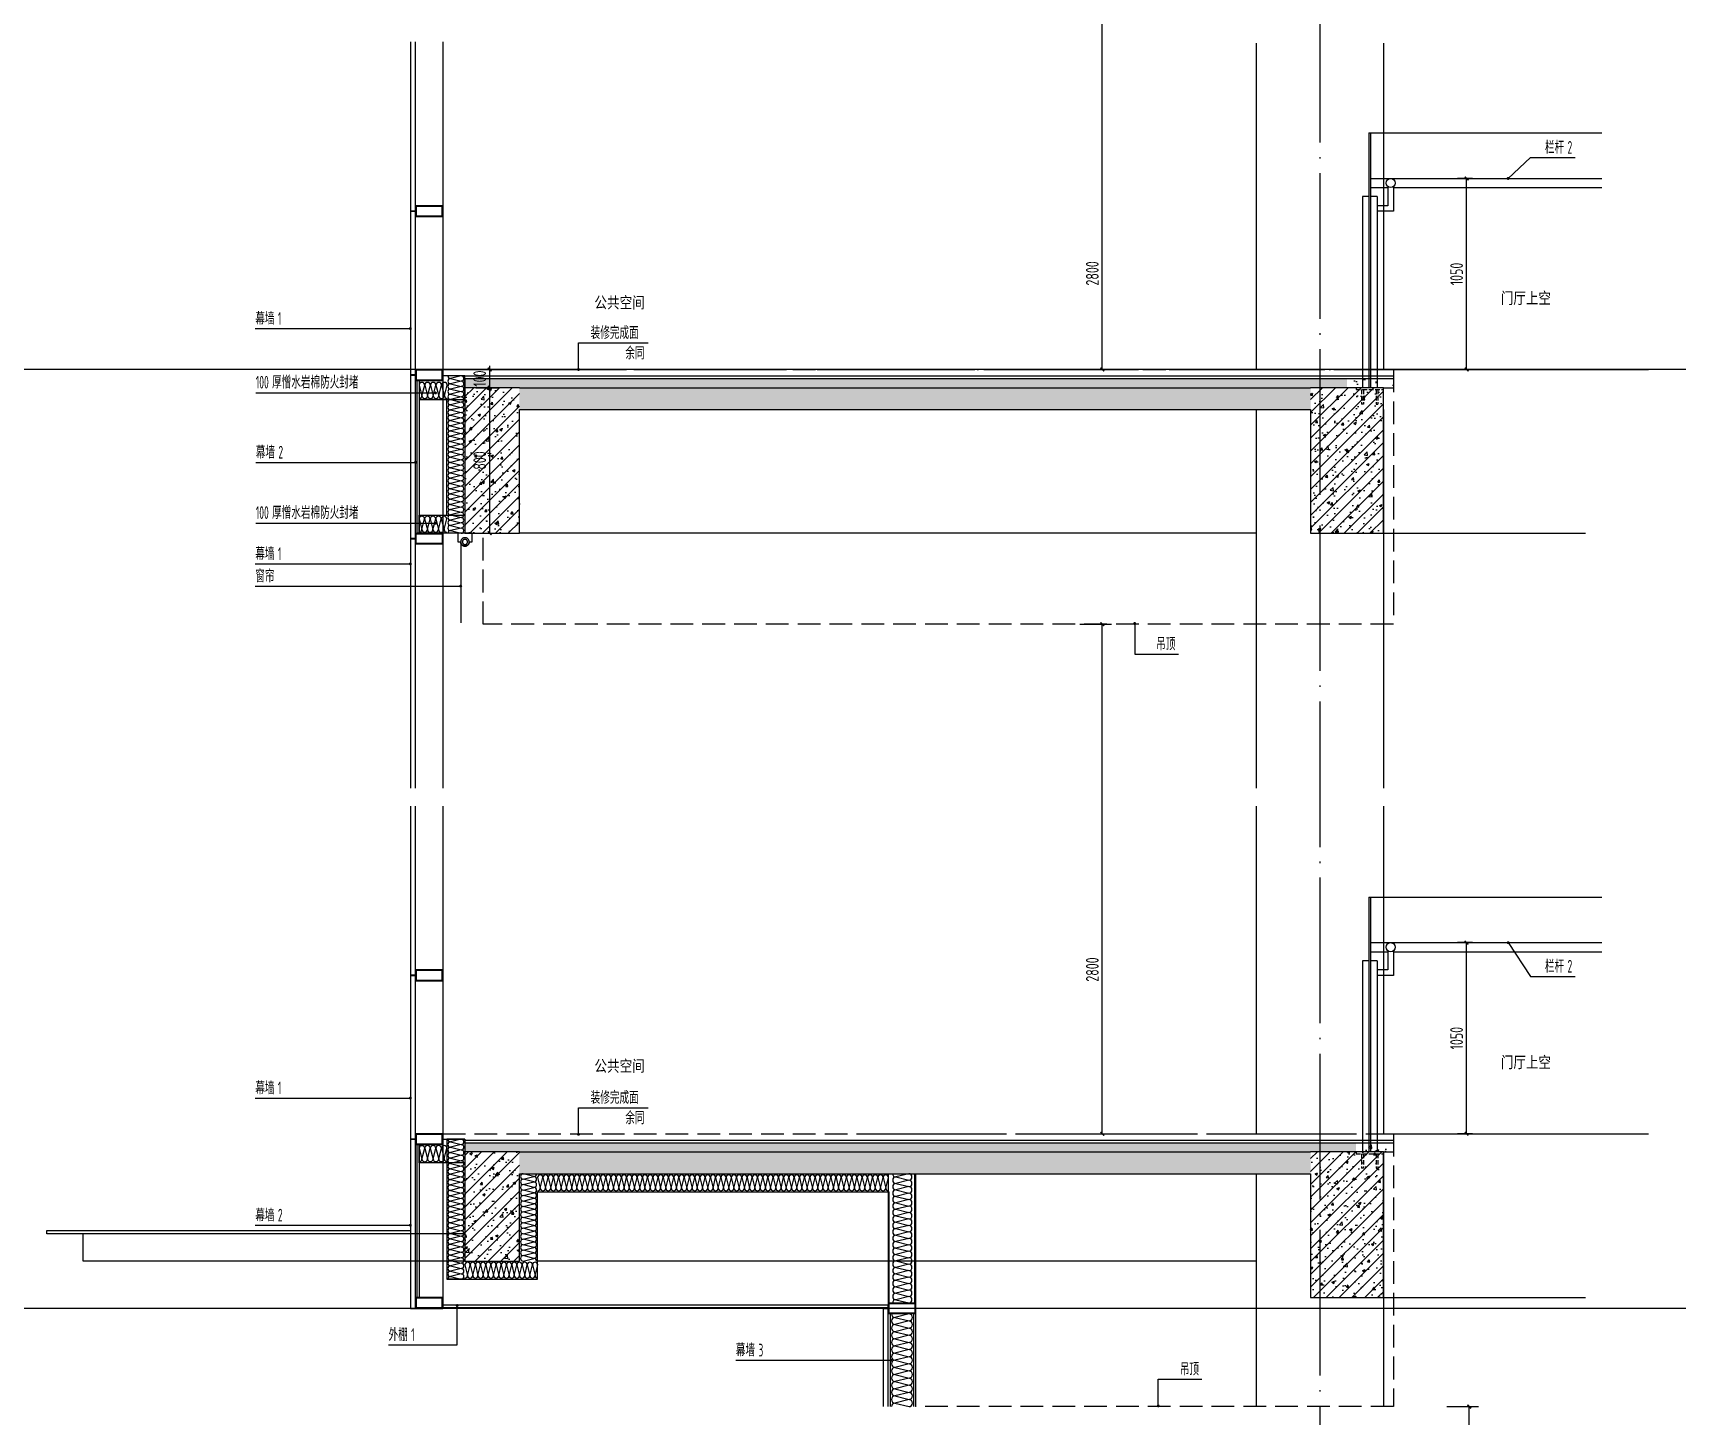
# Model space of a CAD drawing. Extents: x 198753 to 882193, y -399300 to 132460.
# Drawn here: x 355212 to 364252, y -74897 to -67295 of the extents above; entities that cross this region are included whole.
import ezdxf

# ---------------------------------------------------------------- set-up
doc = ezdxf.new("R2010")
doc.units = 0
doc.header["$LTSCALE"] = 1000
doc.header["$MEASUREMENT"] = 0
for name, pattern in [('DASH', [0.35, 0.25, -0.1]), ('DOTE', [2.42, 2, -0.2, 0.02, -0.2]), ('HIDDEN', [9.525, 6.35, -3.175])]:
    doc.linetypes.add(name, pattern=pattern)
for name, color, linetype in [('00-图签', 7, 'Continuous'), ('01-标注_尺寸', 124, 'Continuous'), ('01-标注_符号', 200, 'Continuous'), ('02-TEXT_标注', 130, 'Continuous'), ('05-填充_天正', 26, 'Continuous'), ('A-0-房间名称', 7, 'Continuous'), ('A-D-玻璃剖线', 130, 'Continuous'), ('A-D-金属剖线', 200, 'Continuous'), ('A-E_栏杆', 232, 'Continuous'), ('A-STR-面层', 191, 'Continuous'), ('A-SUR_保温', 222, 'Continuous'), ('A-SUR_面层', 191, 'Continuous'), ('A-TECH_结构', 21, 'Continuous'), ('A-金属背板', 30, 'Continuous'), ('A_AXIS-轴线', 36, 'DOTE'), ('A_STR-砼墙', 51, 'Continuous'), ('A_STR-砼柱', 51, 'Continuous'), ('D_铝板', 181, 'Continuous'), ('I-E-家具_活动', 201, 'DASH'), ('钢龙骨', 173, 'Continuous')]:
    doc.layers.add(name, color=color, linetype=linetype)
doc.layers.add('04-不打印_辅助线', color=165, linetype='Continuous', plot=False)
doc.styles.add('_TCH_DIM', font='ROS1', dxfattribs={"width": 0.8, "bigfont": 'JD'})
doc.styles.add('_TCH_DIM_T3', font='ROS1', dxfattribs={"width": 0.8, "bigfont": 'JD'})
doc.styles.add('_TCH_SPACE', font='STXIHEI.TTF', dxfattribs={"width": 0.75, "height": 5})
doc.dimstyles.new('_TCH_ARCH&&20', dxfattribs={"dimtxt": 70, "dimasz": 20, "dimexe": 50, "dimexo": 60, "dimgap": 20, "dimtad": 1, "dimdec": 0, "dimzin": 0, "dimdsep": 46, "dimtxsty": '_TCH_DIM_T3', "dimblk": 'ARCHTICK', "dimcen": 0.09, "dimclrt": 4, "dimazin": 2, "dimtfac": 1, "dimtdec": 0, "dimtix": 1, "dimtmove": 2, "dimatfit": 3, "dimfxl": 0, "dimtolj": 1, "dimtzin": 0, "dimarcsym": 0})
pattern_1 = [(50, (0, 0), (143.452037, -12.550427), [15, -165]), (355, (0, 0), (-27.750267, 150.438427), [12, -132]), (100.4514, (11.95, -1.05), (115.701876, 137.88791), [12.74804, -140.22842]), (46.1842, (0, 40), (213.44821, -33.1038), [22.5, -247.5]), (96.6356, (17.79, 37.24), (186.93254, 194.82357), [19.12206, -210.3426]), (351.1842, (0, 40), (186.93239, 194.82372), [18, -198]), (21, (20, 30), (119.38141, -80.52378), [15, -165]), (326, (20, 30), (48.663066, 145.03001), [12, -132]), (71.4514, (29.95, 23.29), (168.044526, 64.5061), [12.74804, -140.22842]), (37.5, (0, 0), (2.431971, 66.578771), [0, -130.4, 0, -134, 0, -132.5]), (7.5, (0, 0), (52.613907, 78.882342), [0, -76.4, 0, -127.4, 0, -50.5]), (327.5, (-44.6, 0), (106.764487, -4.510974), [0, -50, 0, -156, 0, -207]), (317.5, (-64.6, 0), (116.637234, 20.020996), [0, -65, 0, -103.6, 0, -147])]
pattern_2 = [(45, (0, 0), (-35.355339, 35.355339), []), (50, (0, 0), (143.452037, -12.550427), [15, -165]), (355, (0, 0), (-27.750267, 150.438427), [12, -132]), (100.4514, (11.95, -1.05), (115.701876, 137.88791), [12.74804, -140.22842]), (46.1842, (0, 40), (213.44821, -33.1038), [22.5, -247.5]), (96.6356, (17.79, 37.24), (186.93254, 194.82357), [19.12206, -210.3426]), (351.1842, (0, 40), (186.93239, 194.82372), [18, -198]), (21, (20, 30), (119.38141, -80.52378), [15, -165]), (326, (20, 30), (48.663066, 145.03001), [12, -132]), (71.4514, (29.95, 23.29), (168.044526, 64.5061), [12.74804, -140.22842]), (37.5, (0, 0), (2.431971, 66.578771), [0, -130.4, 0, -134, 0, -132.5]), (7.5, (0, 0), (52.613907, 78.882342), [0, -76.4, 0, -127.4, 0, -50.5]), (327.5, (-44.6, 0), (106.764487, -4.510974), [0, -50, 0, -156, 0, -207]), (317.5, (-64.6, 0), (116.637234, 20.020996), [0, -65, 0, -103.6, 0, -147])]

# ---------------------------------------------------------------- blocks, each defined once
blk = doc.blocks.new('A$C643B6CAF')
at = {"layer": '钢龙骨', "const_width": 10}
blk.add_lwpolyline([(0, -1.6), (-28, -1.6)], dxfattribs=at)
at = {"layer": '钢龙骨'}
for points in [[(0, 28.4), (0, -31.6), (150, -31.6), (150, 28.4)], [(4, 24.4), (4, -27.6), (146, -27.6), (146, 24.4)]]:
    blk.add_lwpolyline(points, close=True, dxfattribs=at)
blk = doc.blocks.new('*U29')
at = {"layer": '01-标注_符号'}
blk.add_lwpolyline([(-850, -510.3), (28, -510.3)], dxfattribs=at)
at = {"layer": '01-标注_符号', "const_width": 8}
blk.add_lwpolyline([(24, -510.3, 1), (32, -510.3, 1)], format="xyb", close=True, dxfattribs=at)
at = {"layer": 'A-D-玻璃剖线'}
for points in [[(0, 1800), (0, -2300)], [(28, -2300), (28, 1800)]]:
    blk.add_lwpolyline(points, dxfattribs=at)
at = {"layer": 'A-金属背板'}
blk.add_lwpolyline([(38, -60), (48, -60), (48, -900), (38, -900)], close=True, dxfattribs=at)
at = {"layer": '钢龙骨'}
blk.add_lwpolyline([(178, 1800), (178, -2300)], dxfattribs=at)
for p in [(28, 871.8), (28, -28.4)]:
    blk.add_blockref('A$C643B6CAF', p, dxfattribs=at)
at = {"layer": '钢龙骨', "xscale": -1, "rotation": 180}
blk.add_blockref('A$C643B6CAF', (28.1, -931.6), dxfattribs=at)
at = {"layer": '02-TEXT_标注', "style": '_TCH_DIM'}
for s, height, width, p in [('幕墙', 69.46, 0.8, (-850, -489.3)), ('2', 70, 0.64, (-725.8, -489.3))]:
    blk.add_text(s, height=height, dxfattribs=dict(at, width=width)).set_placement(p)
blk = doc.blocks.new('fdsaewqqwe')
at = {"layer": '钢龙骨'}
for points in [[(0, 29.2), (0, -30.8), (150, -30.8), (150, 29.2)], [(4, 25.2), (4, -26.8), (146, -26.8), (146, 25.2)]]:
    blk.add_lwpolyline(points, close=True, dxfattribs=at)
blk = doc.blocks.new('*U33')
at = {"layer": '01-标注_符号'}
for points in [[(-852.7, -503.4), (0, -503.4)], [(-119.7, -1160.3), (257.4, -1160.3), (257.4, -944.3)]]:
    blk.add_lwpolyline(points, dxfattribs=at)
at = {"layer": '01-标注_符号', "const_width": 8}
for points in [[(-4, -503.4, 1), (4, -503.4, 1)], [(257.4, -948.3, 1), (257.4, -940.3, 1)]]:
    blk.add_lwpolyline(points, format="xyb", close=True, dxfattribs=at)
at = {"layer": 'A-D-玻璃剖线'}
blk.add_lwpolyline([(0, 1800), (0, -960), (28, -960), (28, 1800)], dxfattribs=at)
at = {"layer": 'A-D-金属剖线'}
for points in [[(178, -960), (178, -940), (2628, -940), (2628, -960)], [(178, -957), (178, -940), (2625, -940), (2625, -957)]]:
    blk.add_lwpolyline(points, close=True, dxfattribs=at)
at = {"layer": 'A-金属背板'}
blk.add_lwpolyline([(38, -60), (48, -60), (48, -900), (38, -900)], close=True, dxfattribs=at)
at = {"layer": '钢龙骨'}
blk.add_lwpolyline([(178, 1800), (178, -960)], dxfattribs=at)
for name, p in [('A$C643B6CAF', (28, 871.8)), ('A$C643B6CAF', (28, -28.4)), ('fdsaewqqwe', (28, -929.2))]:
    blk.add_blockref(name, p, dxfattribs=at)
at = {"layer": '02-TEXT_标注', "style": '_TCH_DIM'}
for s, height, width, p in [('幕墙', 69.46, 0.8, (-852.7, -482.4)), ('2', 70, 0.64, (-728.5, -482.4)), ('外棚', 69.46, 0.8, (-119.7, -1139.3)), ('1', 70, 0.64, (4.4, -1139.3))]:
    blk.add_text(s, height=height, dxfattribs=dict(at, width=width)).set_placement(p)
blk = doc.blocks.new('$LinePat$岩棉板')
at = {"color": 0}
for p, q in [((0, -17), (12, -67)), ((12, -67), (24, -17))]:
    blk.add_line(p, q, dxfattribs=at)
for centre, start, end in [((12, -17), 0, 180), ((0, -67), 270, 0), ((24, -67), 180, 270)]:
    blk.add_arc(centre, 12, start, end, dxfattribs=at)
at = {"layer": 'Defpoints'}
blk.add_point((0, 0.1), dxfattribs=at)
at = {"layer": 'Defpoints', "color": 0}
blk.add_point((24, -84), dxfattribs=at)
blk = doc.blocks.new('*U161')
at = {"layer": 'A-金属背板'}
for points in [[(0, -510), (0, 0)], [(10, 0), (10, -510)], [(140, -510), (140, 0)], [(150, 0), (150, -510)]]:
    blk.add_lwpolyline(points, dxfattribs=at)
at = {"layer": 'A-SUR_保温', "xscale": 1.634615383253164, "yscale": 1.544892716204687, "zscale": 1.544892716204687, "rotation": 269.999999999977}
for p in [(140, 0), (140, -39.2), (140, -78.5), (140, -117.7), (140, -156.9), (140, -196.2), (140, -235.4), (140, -274.6), (140, -313.8), (140, -353.1), (140, -392.3), (140, -431.5), (140, -470.8)]:
    blk.add_blockref('$LinePat$岩棉板', p, dxfattribs=at)
blk = doc.blocks.new('_ArchTick')
at = {"color": 0, "linetype": 'ByBlock', "const_width": 0.4}
blk.add_lwpolyline([(-0.5, -0.5), (0.5, 0.5)], dxfattribs=at)
blk = doc.blocks.new('*D2113')
at = {"layer": '01-标注_尺寸', "color": 0, "lineweight": -2, "transparency": 16777216}
for p, q in [((360.1, 0), (486.1, 0)), ((436.1, 0), (436.1, 20)), ((436.1, -100), (436.1, 0)), ((360.1, -100), (486.1, -100)), ((436.1, -100), (436.1, -120))]:
    blk.add_line(p, q, dxfattribs=at)
at = {"layer": 'Defpoints', "color": 0, "transparency": 16777216}
for p in [(300.1, 0), (436.1, 0), (300.1, -100)]:
    blk.add_point(p, dxfattribs=at)
at = {"layer": '01-标注_尺寸', "color": 0, "lineweight": -2, "transparency": 16777216, "xscale": 20, "yscale": 20, "zscale": 20}
for p, rotation in [((436.1, 0), 270), ((436.1, -100), 90)]:
    blk.add_blockref('_ArchTick', p, dxfattribs=dict(at, rotation=rotation))
at = {"layer": '01-标注_尺寸', "color": 4, "transparency": 16777216, "insert": (381.1, -50), "char_height": 70, "attachment_point": 5, "rotation": 90, "style": '_TCH_DIM_T3'}
blk.add_mtext('\\A1;100', dxfattribs=at)
blk = doc.blocks.new('*D2114')
at = {"layer": '01-标注_尺寸', "color": 0, "lineweight": -2, "transparency": 16777216}
for p, q in [((360.1, -100), (486.1, -100)), ((436.1, -900), (436.1, -100)), ((360.1, -900), (486.1, -900))]:
    blk.add_line(p, q, dxfattribs=at)
at = {"layer": 'Defpoints', "color": 0, "transparency": 16777216}
for p in [(300.1, -100), (436.1, -100), (300.1, -900)]:
    blk.add_point(p, dxfattribs=at)
at = {"layer": '01-标注_尺寸', "color": 0, "lineweight": -2, "transparency": 16777216, "xscale": 20, "yscale": 20, "zscale": 20}
for p, rotation in [((436.1, -100), 90), ((436.1, -900), 270)]:
    blk.add_blockref('_ArchTick', p, dxfattribs=dict(at, rotation=rotation))
at = {"layer": '01-标注_尺寸', "color": 4, "transparency": 16777216, "insert": (381.1, -500), "char_height": 70, "attachment_point": 5, "rotation": 90, "style": '_TCH_DIM_T3'}
blk.add_mtext('\\A1;800', dxfattribs=at)
blk = doc.blocks.new('*U34')
at = {"layer": 'A-D-玻璃剖线'}
blk.add_lwpolyline([(0, -18), (-1999.9, -18), (-1999.9, 0), (0, 0)], dxfattribs=at)
at = {"layer": 'D_铝板'}
for p, q in [((300.1, -18), (-1799.9, -18, 0)), ((-1799.9, -168, 0), (-1799.9, -18)), ((300.1, -168), (-1799.9, -168, 0))]:
    blk.add_line(p, q, dxfattribs=at)
blk = doc.blocks.new('dasgfs')
at = {"layer": '01-标注_符号'}
for p, q in [((0, 0), (0, 146.5)), ((0, 146.5), (382.7, 146.5))]:
    blk.add_line(p, q, dxfattribs=at)
at = {"layer": '01-标注_符号', "const_width": 8}
blk.add_lwpolyline([(0, -4, 1), (0, 4, 1)], format="xyb", close=True, dxfattribs=at)
at = {"layer": '02-TEXT_标注', "style": '_TCH_DIM', "width": 0.8}
for s, p in [('装修完成面', (66.9, 167.5)), ('余同', (257.5, 55.5))]:
    blk.add_text(s, height=69.46, dxfattribs=at).set_placement(p)
blk = doc.blocks.new('A$C57973A59')
at = {"layer": 'A-E_栏杆'}
for p, q in [((20, 1300), (20, -100)), ((20, 1300), (30, 1300)), ((30, 1300), (30, -100)), ((30, 1300), (1301.3, 1300)), ((30, 1050), (1301.3, 1050)), ((30, 1000), (125, 1000)), ((125, 1005), (125, 900)), ((155, 1005), (155, 870)), ((155, 1000), (1301.3, 1000)), ((-15, 950), (-15, -100)), ((20, 950), (-15, 950)), ((65, 950), (30, 950)), ((65, 950), (65, -100)), ((125, 900), (65, 900)), ((155, 870), (65, 870)), ((65, 0), (1301.3, 0))]:
    blk.add_line(p, q, dxfattribs=at)
at = {"layer": 'A-E_栏杆', "linetype": 'DASH', "ltscale": 0.1}
for p, q in [((-10, -190), (-20, -190)), ((60, -190), (70, -190))]:
    blk.add_line(p, q, dxfattribs=at)
for points in [[(100, -100), (-50, -100), (-50, -110), (100, -110), (100, -100)], [(-20, -110), (-20, -190)], [(-10, -110), (-10, -190)], [(60, -110), (60, -190)], [(70, -110), (70, -190)]]:
    blk.add_lwpolyline(points, dxfattribs=at)
at = {"layer": 'A-E_栏杆'}
blk.add_circle((140, 1025), 25, dxfattribs=at)
blk = doc.blocks.new('sdfd')
at = {"layer": 'A-SUR_保温'}
for points in [[(-5, 0), (-5, 710)], [(-144.9, 0), (-144.9, 610)]]:
    blk.add_lwpolyline(points, dxfattribs=at)
at = {"layer": 'A-SUR_保温', "xscale": 1.479166645610445, "yscale": 1.426054814958172, "zscale": 1.426054814958172, "rotation": 269.9999999999845}
for p in [(-13, 710), (-13, 674.5), (-13, 639), (-13, 603.5), (-13, 568), (-13, 532.5), (-13, 497), (-13, 461.5), (-13, 426), (-13, 390.5), (-13, 355), (-13, 319.5), (-13, 284), (-13, 248.5), (-13, 213), (-13, 177.5), (-13, 142), (-13, 106.5), (-13, 71), (-13, 35.5)]:
    blk.add_blockref('$LinePat$岩棉板', p, dxfattribs=at)
blk = doc.blocks.new('窗帘')
at = {"linetype": 'HIDDEN', "ltscale": 3}
blk.add_line((23.3, -47.5), (23.3, -491.9), dxfattribs=at)
blk.add_lwpolyline([(-23.3, -47.5), (-39.5, -47.5), (-39.5, 0), (39.5, 0), (39.5, -47.5), (23.3, -47.5)])
for radius in [23.3, 14.3]:
    blk.add_circle((0, -47.5), radius)
blk.add_arc((0, -47.5), 23.3, 180, 0)
blk = doc.blocks.new('*D1529')
at = {"layer": '01-标注_尺寸', "color": 0, "lineweight": -2, "transparency": 16777216}
for p, q in [((360968, -66344.9), (361141.9, -66344.9)), ((361091.9, -69144.9), (361091.9, -66344.9)), ((360968, -69144.9), (361141.9, -69144.9))]:
    blk.add_line(p, q, dxfattribs=at)
at = {"layer": 'Defpoints', "color": 0, "transparency": 16777216}
for p in [(360908, -66344.9), (361091.9, -66344.9), (360908, -69144.9)]:
    blk.add_point(p, dxfattribs=at)
at = {"layer": '01-标注_尺寸', "color": 0, "lineweight": -2, "transparency": 16777216, "xscale": 20, "yscale": 20, "zscale": 20}
for p, rotation in [((361091.9, -66344.9), 90), ((361091.9, -69144.9), 270)]:
    blk.add_blockref('_ArchTick', p, dxfattribs=dict(at, rotation=rotation))
at = {"layer": '01-标注_尺寸', "color": 4, "transparency": 16777216, "insert": (361036.9, -68616.7), "char_height": 70, "attachment_point": 5, "rotation": 90, "style": '_TCH_DIM_T3'}
blk.add_mtext('\\A1;2800', dxfattribs=at)
blk = doc.blocks.new('*D1530')
at = {"layer": '01-标注_尺寸', "color": 0, "lineweight": -2, "transparency": 16777216}
for p, q in [((360968, -70544.9), (361141.9, -70544.9)), ((361091.9, -73344.9), (361091.9, -70544.9)), ((360968, -73344.9), (361141.9, -73344.9))]:
    blk.add_line(p, q, dxfattribs=at)
at = {"layer": 'Defpoints', "color": 0, "transparency": 16777216}
for p in [(360908, -70544.9), (361091.9, -70544.9), (360908, -73344.9)]:
    blk.add_point(p, dxfattribs=at)
at = {"layer": '01-标注_尺寸', "color": 0, "lineweight": -2, "transparency": 16777216, "xscale": 20, "yscale": 20, "zscale": 20}
for p, rotation in [((361091.9, -70544.9), 90), ((361091.9, -73344.9), 270)]:
    blk.add_blockref('_ArchTick', p, dxfattribs=dict(at, rotation=rotation))
at = {"layer": '01-标注_尺寸', "color": 4, "transparency": 16777216, "insert": (361036.9, -72442.6), "char_height": 70, "attachment_point": 5, "rotation": 90, "style": '_TCH_DIM_T3'}
blk.add_mtext('\\A1;2800', dxfattribs=at)
blk = doc.blocks.new('*D1531')
at = {"layer": '01-标注_尺寸', "color": 0, "lineweight": -2, "transparency": 16777216}
for p, q in [((362986, -74844.9), (363159.8, -74844.9)), ((363109.8, -77844.9), (363109.8, -74844.9)), ((362986, -77844.9), (363159.8, -77844.9))]:
    blk.add_line(p, q, dxfattribs=at)
at = {"layer": 'Defpoints', "color": 0, "transparency": 16777216}
for p in [(362926, -74844.9), (363109.8, -74844.9), (362926, -77844.9)]:
    blk.add_point(p, dxfattribs=at)
at = {"layer": '01-标注_尺寸', "color": 0, "lineweight": -2, "transparency": 16777216, "xscale": 20, "yscale": 20, "zscale": 20}
for p, rotation in [((363109.8, -74844.9), 90), ((363109.8, -77844.9), 270)]:
    blk.add_blockref('_ArchTick', p, dxfattribs=dict(at, rotation=rotation))
at = {"layer": '01-标注_尺寸', "color": 4, "transparency": 16777216, "insert": (363054.8, -76531.7), "char_height": 70, "attachment_point": 5, "rotation": 90, "style": '_TCH_DIM_T3'}
blk.add_mtext('\\A1;3000', dxfattribs=at)
blk = doc.blocks.new('*D1590')
at = {"layer": '01-标注_尺寸', "color": 0, "lineweight": -2, "transparency": 16777216}
for p, q in [((363127.8, -72294.9), (363044.8, -72294.9)), ((363094.8, -73344.9), (363094.8, -72294.9)), ((363127.8, -73344.9), (363044.8, -73344.9))]:
    blk.add_line(p, q, dxfattribs=at)
at = {"layer": 'Defpoints', "color": 0, "transparency": 16777216}
for p in [(363094.8, -72294.9), (363187.8, -72294.9), (363187.8, -73344.9)]:
    blk.add_point(p, dxfattribs=at)
at = {"layer": '01-标注_尺寸', "color": 0, "lineweight": -2, "transparency": 16777216, "xscale": 20, "yscale": 20, "zscale": 20}
for p, rotation in [((363094.8, -72294.9), 90), ((363094.8, -73344.9), 270)]:
    blk.add_blockref('_ArchTick', p, dxfattribs=dict(at, rotation=rotation))
at = {"layer": '01-标注_尺寸', "color": 4, "transparency": 16777216, "insert": (363039.8, -72819.9), "char_height": 70, "attachment_point": 5, "rotation": 90, "style": '_TCH_DIM_T3'}
blk.add_mtext('\\A1;1050', dxfattribs=at)
blk = doc.blocks.new('*D1591')
at = {"layer": '01-标注_尺寸', "color": 0, "lineweight": -2, "transparency": 16777216}
for p, q in [((363127.8, -68094.9), (363044.8, -68094.9)), ((363094.8, -69144.9), (363094.8, -68094.9)), ((363127.8, -69144.9), (363044.8, -69144.9))]:
    blk.add_line(p, q, dxfattribs=at)
at = {"layer": 'Defpoints', "color": 0, "transparency": 16777216}
for p in [(363094.8, -68094.9), (363187.8, -68094.9), (363187.8, -69144.9)]:
    blk.add_point(p, dxfattribs=at)
at = {"layer": '01-标注_尺寸', "color": 0, "lineweight": -2, "transparency": 16777216, "xscale": 20, "yscale": 20, "zscale": 20}
for p, rotation in [((363094.8, -68094.9), 90), ((363094.8, -69144.9), 270)]:
    blk.add_blockref('_ArchTick', p, dxfattribs=dict(at, rotation=rotation))
at = {"layer": '01-标注_尺寸', "color": 4, "transparency": 16777216, "insert": (363039.8, -68619.9), "char_height": 70, "attachment_point": 5, "rotation": 90, "style": '_TCH_DIM_T3'}
blk.add_mtext('\\A1;1050', dxfattribs=at)
blk = doc.blocks.new('*U65')
at = {"layer": '01-标注_符号'}
for points in [[(-850, -128.6), (138, -128.6)], [(-850, -845.3), (138, -845.3)]]:
    blk.add_lwpolyline(points, dxfattribs=at)
at = {"layer": '01-标注_符号', "const_width": 8}
for points in [[(134, -128.6, 1), (142, -128.6, 1)], [(134, -845.3, 1), (142, -845.3, 1)]]:
    blk.add_lwpolyline(points, format="xyb", close=True, dxfattribs=at)
at = {"layer": 'A-SUR_保温'}
blk.add_line((300, -165), (300.1, -800.5), dxfattribs=at)
for points in [[(300, -35), (178, -35), (178, -60), (48, -60), (48, -165), (300, -165), (300, -35)], [(200.1, -800.5), (200.1, -800.5), (200.1, -165), (48, -165)]]:
    blk.add_lwpolyline(points, dxfattribs=at)
blk.add_lwpolyline([(300.1, -900), (178, -900), (178, -900), (48, -900), (48, -800.5), (300.1, -800.5), (300.1, -900)], close=True, dxfattribs=at)
at = {"layer": 'A-SUR_保温', "xscale": 1.290141874350982, "yscale": 1.188379012465143, "zscale": 1.188379012465143}
for p in [(48, -65), (79, -65), (109.9, -65), (140.9, -65), (171.9, -65)]:
    blk.add_blockref('$LinePat$岩棉板', p, dxfattribs=at)
at = {"layer": 'A-SUR_保温', "yscale": 1.188379012465143, "zscale": 1.188379012465143}
for p, xscale, rotation in [((300.1, -35), 1.201388880921391, 269.9941578905423), ((300.1, -63.8), 1.201388880921391, 269.9941578905423), ((300.1, -150.3), 1.201388880921391, 269.9941578905423), ((300.1, -179.2), 1.201388880921391, 269.9941578905423), ((300.1, -92.7), 1.201388880921391, 269.9941578905423), ((300.1, -121.5), 1.201388880921391, 269.9941578905423), ((300.1, -208), 1.201388880921391, 269.9941578905423), ((300.1, -236.8), 1.201388880921391, 269.9941578905423), ((300.1, -265.7), 1.201388880921391, 269.9941578905423), ((300.1, -294.5), 1.201388880921391, 269.9941578905423), ((300.1, -323.3), 1.201388880921391, 269.9941578905423), ((300.1, -352.2), 1.201388880921391, 269.9941578905423), ((300.1, -381), 1.201388880921391, 269.9941578905423), ((300, -409.8), 1.201388880921391, 269.9941578905423), ((300, -438.7), 1.201388880921391, 269.9941578905423), ((300, -467.5), 1.201388880921391, 269.9941578905423), ((300, -496.3), 1.201388880921391, 269.9941578905423), ((300, -525.2), 1.201388880921391, 269.9941578905423), ((300, -554), 1.201388880921391, 269.9941578905423), ((300, -582.8), 1.201388880921391, 269.9941578905423), ((300, -611.7), 1.201388880921391, 269.9941578905423), ((300, -640.5), 1.201388880921391, 269.9941578905423), ((300, -669.3), 1.201388880921391, 269.9941578905423), ((300, -698.2), 1.201388880921391, 269.9941578905423), ((48, -800.5), 1.267426941411311, 359.9999999999994), ((78.4, -800.5), 1.267426941411311, 359.9999999999994), ((108.8, -800.5), 1.267426941411311, 359.9999999999994), ((139.3, -800.5), 1.267426941411311, 359.9999999999994), ((169.7, -800.5), 1.267426941411311, 359.9999999999994), ((300, -727), 1.201388880921391, 269.9941578905423), ((300, -755.8), 1.201388880921391, 269.9941578905423), ((300, -784.7), 1.201388880921391, 269.9941578905423), ((300, -813.5), 1.201388880921391, 269.9941578905423), ((300, -842.3), 1.201388880921391, 269.9941578905423), ((300, -871.2), 1.201388880921391, 269.9941578905423)]:
    blk.add_blockref('$LinePat$岩棉板', p, dxfattribs=dict(at, xscale=xscale, rotation=rotation))
at = {"layer": '02-TEXT_标注', "style": '_TCH_DIM'}
for s, height, width, p in [('100', 70, 0.64, (-850, -104.7)), ('厚憎水岩棉防火封堵', 69.46, 0.8, (-760.4, -104.7)), ('100', 70, 0.64, (-850, -821.4)), ('厚憎水岩棉防火封堵', 69.46, 0.8, (-760.4, -821.4))]:
    blk.add_text(s, height=height, dxfattribs=dict(at, width=width)).set_placement(p)
at = {"layer": '01-标注_尺寸'}
for p1, p2, picture, middle in [((300.1, -100), (300.1, 0), '*D2113', (381.1, -50)), ((300.1, -900), (300.1, -100), '*D2114', (381.1, -500))]:
    dim = blk.add_aligned_dim(p1=p1, p2=p2, distance=-136, dimstyle='_TCH_ARCH&&20', dxfattribs=at)
    dim.commit()
    dim.dimension.update_dxf_attribs({"geometry": picture, "text_midpoint": middle})

msp = doc.modelspace()

# ---------------------------------------------------------------- hatches: boundary and pattern name
at = {"layer": '05-填充_天正'}
h = msp.add_hatch(dxfattribs=at)
h.set_pattern_fill('混凝土', color=256, scale=20, style=0)
h.set_pattern_definition(pattern_1)
h.paths.add_polyline_path([(357587.2, -69244.9), (362437.2, -69244.9), (362437.2, -69194.9), (357587.2, -69194.9)])
h = msp.add_hatch(dxfattribs=at)
h.set_pattern_fill('钢筋混凝土', color=256, scale=20, style=0)
h.set_pattern_definition(pattern_2)
h.paths.add_polyline_path([(357587.2, -70044.9), (357887.2, -70044.9), (357887.2, -69244.9), (357587.2, -69244.9)])
h = msp.add_hatch(dxfattribs=at)
h.set_pattern_fill('钢筋混凝土', color=256, scale=20, style=0)
h.set_pattern_definition(pattern_2)
h.paths.add_polyline_path([(362237.2, -69364.9), (362237.2, -69244.9), (357887.2, -69244.9), (357887.2, -69364.9)])
h = msp.add_hatch(dxfattribs=at)
h.set_pattern_fill('钢筋混凝土', color=256, scale=20, style=0)
h.set_pattern_definition(pattern_2)
h.paths.add_polyline_path([(362237.2, -70044.9), (362637.2, -70044.9), (362637.2, -69244.9), (362237.2, -69244.9)])
h = msp.add_hatch(dxfattribs=at)
h.set_pattern_fill('混凝土', color=256, scale=20, style=0)
h.set_pattern_definition(pattern_1)
h.paths.add_polyline_path([(362437.2, -69194.9), (362437.2, -69244.9), (362692.2, -69244.9), (362692.2, -69194.9)])
h = msp.add_hatch(dxfattribs=at)
h.set_pattern_fill('混凝土', color=256, scale=20, style=0)
h.set_pattern_definition(pattern_1)
h.paths.add_polyline_path([(357587.2, -73444.9), (362487.2, -73444.9), (362487.2, -73394.9), (357587.2, -73394.9)])
h = msp.add_hatch(dxfattribs=at)
h.set_pattern_fill('混凝土', color=256, scale=20, style=0)
h.set_pattern_definition(pattern_1)
h.paths.add_polyline_path([(362487.2, -73394.9), (362487.2, -73444.9), (362692.4, -73444.9), (362692.4, -73394.9)])
h = msp.add_hatch(dxfattribs=at)
h.set_pattern_fill('钢筋混凝土', color=256, scale=20, style=0)
h.set_pattern_definition(pattern_2)
h.paths.add_polyline_path([(357587.2, -74044.9), (357887.2, -74044.9), (357887.2, -73444.9), (357587.2, -73444.9)])
h = msp.add_hatch(dxfattribs=at)
h.set_pattern_fill('钢筋混凝土', color=256, scale=20, style=0)
h.set_pattern_definition(pattern_2)
h.paths.add_polyline_path([(362237.2, -73564.9), (362237.2, -73444.9), (357887.2, -73444.9), (357887.2, -73564.9)])
h = msp.add_hatch(dxfattribs=at)
h.set_pattern_fill('钢筋混凝土', color=256, scale=20, style=0)
h.set_pattern_definition(pattern_2)
h.paths.add_polyline_path([(362237.2, -74244.9), (362637.2, -74244.9), (362637.2, -73444.9), (362237.2, -73444.9)])

# ---------------------------------------------------------------- linework, layer by layer
msp.add_line((357587.3, -74144.9), (357487.3, -74144.9))
at = {"layer": '01-标注_符号'}
for p, q in [((363323.1, -68094.9), (363445.8, -67980)), ((363445.8, -67980), (363691.7, -67980)), ((361269.8, -70540.9), (361269.8, -70708.7)), ((361269.8, -70708.7), (361510.2, -70708.7)), ((363323.1, -72294.9), (363445.8, -72480.3)), ((363445.8, -72480.3), (363691.7, -72480.3)), ((361399.3, -74840.9), (361399.3, -74694.4)), ((361399.3, -74694.4), (361639.7, -74694.4))]:
    msp.add_line(p, q, dxfattribs=at)
at = {"layer": '01-标注_符号', "const_width": 8}
for points in [[(363320.2, -68097.6, 1), (363326, -68092.2, 1)], [(357283.2, -68920.3, 1), (357291.2, -68920.3, 1)], [(357283.2, -70213.5, 1), (357291.2, -70213.5, 1)], [(357560, -70335.4, 1), (357568, -70335.4, 1)], [(361269.8, -70536.9, 1), (361269.8, -70544.9, 1)], [(363320.9, -72291.6, 1), (363325.3, -72298.2, 1)], [(357283.2, -73149.1, 1), (357291.2, -73149.1, 1)], [(359925.2, -74590, 1), (359933.2, -74590, 1)], [(361399.3, -74844.9, 1), (361399.3, -74836.9, 1)]]:
    msp.add_lwpolyline(points, format="xyb", close=True, dxfattribs=at)
at = {"layer": '01-标注_符号'}
for points in [[(356434.6, -68920.3), (357287.2, -68920.3)], [(356434.6, -70213.5), (357287.2, -70213.5)], [(356434.6, -70335.4), (357564, -70335.4)], [(356434.6, -73149.1), (357287.2, -73149.1)], [(359076.6, -74590), (359929.2, -74590)]]:
    msp.add_lwpolyline(points, dxfattribs=at)
at = {"layer": '04-不打印_辅助线', "color": 251}
for p, q in [((403818.2, -69144.9), (338573.5, -69144.9)), ((408384.2, -74304.9), (338573.5, -74304.9))]:
    msp.add_line(p, q, dxfattribs=at)
at = {"layer": 'A-D-玻璃剖线'}
msp.add_lwpolyline([(359915.2, -74844.9), (359915.2, -74304.9), (359887.2, -74304.9), (359887.2, -74844.9)], dxfattribs=at)
at = {"layer": 'A-STR-面层', "linetype": 'DASH', "ltscale": 0.5}
for points in [[(357465.2, -69144.9), (363749.1, -69144.9)], [(362542.4, -69144.9), (362692.2, -69144.9), (362692.2, -70544.9), (357687.2, -70544.9), (357687.2, -70044.9)], [(357465.2, -73344.9), (363749.1, -73344.9)], [(362692.4, -73344.9), (362692.4, -73344.9), (362692.4, -74844.9), (360065.2, -74844.9)]]:
    msp.add_lwpolyline(points, dxfattribs=at)
at = {"layer": 'A-STR-面层'}
for points in [[(357587.2, -69179.9), (362692.2, -69179.9)], [(357587.2, -73379.9), (362692.4, -73379.9)]]:
    msp.add_lwpolyline(points, dxfattribs=at)
at = {"layer": 'A-SUR_保温'}
for points in [[(357587.3, -73374.9), (357587.3, -73505.4), (357335.2, -73505.4), (357335.2, -73404.9), (357465.2, -73404.9), (357465.2, -73374.9), (357587.3, -73374.9)], [(357587.2, -73374.9), (357487.3, -73374.9), (357487.3, -74144.9), (357987.1, -74144.9), (357987.1, -73664.9), (359920.3, -73664.9)], [(359915.3, -74144.9), (359915.3, -73664.9)], [(360065.2, -74144.9), (360065.2, -73664.9)]]:
    msp.add_lwpolyline(points, dxfattribs=at)
at = {"layer": 'A-SUR_面层'}
for p, q in [((357587.2, -69194.9), (362437.2, -69194.9)), ((357587.2, -69194.9), (357587.2, -69244.9)), ((357887.2, -69244.9), (362237.2, -69244.9)), ((362437.2, -69194.9), (362692.2, -69194.9)), ((362637.2, -69244.9), (362692.2, -69244.9)), ((357587.2, -73394.9), (362487.2, -73394.9)), ((357587.2, -73394.9), (357587.2, -73444.9)), ((362487.2, -73394.9), (362692.4, -73394.9)), ((357887.2, -73444.9), (362237.2, -73444.9)), ((362637.2, -73444.9), (362692.4, -73444.9))]:
    msp.add_line(p, q, dxfattribs=at)
at = {"layer": 'A-TECH_结构'}
msp.add_line((361937.2, -74044.9), (357987.1, -74044.9), dxfattribs=at)
for points in [[(361937.2, -67350.5), (361937.2, -69144.9)], [(362637.2, -67350.5), (362637.2, -69144.9)], [(361937.2, -69364.9), (361937.2, -71444.9)], [(362637.2, -69364.9), (362637.2, -71444.9)], [(361937.2, -70044.9), (357887.2, -70044.9)], [(362637.2, -70044.9), (363749.1, -70044.9)], [(361937.2, -71544.9), (361937.2, -73344.9)], [(362637.2, -71544.9), (362637.2, -73344.9)], [(362637.2, -73444.9), (362637.2, -74844.9)], [(361937.2, -73564.9), (361937.2, -74844.9)], [(362637.2, -74244.9), (363749.1, -74244.9)]]:
    msp.add_lwpolyline(points, dxfattribs=at)
at = {"layer": 'A_AXIS-轴线', "ltscale": 0.4}
for p, q in [((362287.2, -60321.6), (362287.2, -78943.7)), ((357587.2, -69144.9), (364095.1, -69144.9)), ((359741.8, -73344.9), (364095.1, -73344.9))]:
    msp.add_line(p, q, dxfattribs=at)
at = {"layer": 'A_STR-砼墙'}
for p, q in [((357887.2, -69244.9), (362237.2, -69244.9)), ((357887.2, -69364.9), (362237.2, -69364.9)), ((357887.2, -73444.9), (362237.2, -73444.9)), ((357887.2, -73564.9), (362237.2, -73564.9))]:
    msp.add_line(p, q, dxfattribs=at)
at = {"layer": 'A_STR-砼柱'}
for p, q in [((357887.2, -69244.9), (357587.2, -69244.9)), ((357587.2, -69244.9), (357587.2, -70044.9)), ((362637.2, -69244.9), (362237.2, -69244.9)), ((362637.2, -70044.9), (362637.2, -69244.9)), ((357887.2, -70044.9), (357887.2, -69364.9)), ((362237.2, -69364.9), (362237.2, -70044.9)), ((357587.2, -70044.9), (357887.2, -70044.9)), ((362237.2, -70044.9), (362637.2, -70044.9)), ((357887.2, -73444.9), (357587.2, -73444.9)), ((357587.2, -73444.9), (357587.2, -74044.9)), ((362637.2, -73444.9), (362237.2, -73444.9)), ((362637.2, -74244.9), (362637.2, -73444.9)), ((357887.2, -74044.9), (357887.2, -73564.9)), ((362237.2, -73564.9), (362237.2, -74244.9)), ((357587.2, -74044.9), (357887.2, -74044.9)), ((362237.2, -74244.9), (362637.2, -74244.9))]:
    msp.add_line(p, q, dxfattribs=at)
at = {"layer": '钢龙骨'}
msp.add_line((359915.3, -74274.9), (359915.3, -73564.9), dxfattribs=at)
msp.add_lwpolyline([(360065.2, -73564.9), (360065.2, -74844.9)], dxfattribs=at)

# ---------------------------------------------------------------- block references
for name, p in [('dasgfs', (358211.6, -69144.9)), ('*U65', (357287.2, -69144.9)), ('dasgfs', (358211.6, -73348.3)), ('sdfd', (360065.2, -74274.9)), ('*U161', (359915.2, -74334.9))]:
    msp.add_blockref(name, p)
at = {"layer": '00-图签'}
for name, p in [('*U29', (357287.2, -69144.9)), ('*U33', (357287.2, -73344.9)), ('*U34', (357287.3, -73876.7))]:
    msp.add_blockref(name, p, dxfattribs=at)
at = {"layer": 'A-E_栏杆'}
for p in [(362537.2, -69144.9), (362537.2, -73344.9)]:
    msp.add_blockref('A$C57973A59', p, dxfattribs=at)
at = {"layer": 'A-SUR_保温', "yscale": 1.188379012465143, "zscale": 1.188379012465143}
for p, xscale, rotation in [((357335.2, -73404.9), 1.275777777325793, 0.3001249515486958), ((357365.8, -73404.7), 1.275777777325793, 0.3001249515486958), ((357396.5, -73404.6), 1.275777777325793, 0.3001249515486958), ((357427.1, -73404.4), 1.275777777325793, 0.3001249515486958), ((357457.7, -73404.3), 1.275777777325793, 0.3001249515486958), ((357587.3, -73374.9), 1.233974356976619, 270.0000000001906), ((357587.3, -73404.5), 1.233974356976619, 270.0000000001906), ((357587.3, -73434.1), 1.233974356976619, 270.0000000001906), ((357587.3, -73463.7), 1.233974356976619, 270.0000000001906), ((357587.3, -73493.4), 1.233974356976619, 270.0000000001906), ((357587.3, -73523), 1.233974356976619, 270.0000000001906), ((357587.3, -73552.6), 1.233974356976619, 270.0000000001906), ((357587.3, -73582.2), 1.233974356976619, 270.0000000001906), ((357887.1, -73594.9), 1.249999998958598, 89.99999999990968), ((357987.1, -73564.9), 1.199118317307338, 3.459271856251525e-12), ((358015.9, -73564.9), 1.199118317307338, 3.459271856251525e-12), ((358044.7, -73564.9), 1.199118317307338, 3.459271856251525e-12), ((358073.5, -73564.9), 1.199118317307338, 3.459271856251525e-12), ((358102.2, -73564.9), 1.199118317307338, 3.459271856251525e-12), ((358131, -73564.9), 1.199118317307338, 3.459271856251525e-12), ((358159.8, -73564.9), 1.199118317307338, 3.459271856251525e-12), ((358188.6, -73564.9), 1.199118317307338, 3.459271856251525e-12), ((358217.4, -73564.9), 1.199118317307338, 3.459271856251525e-12), ((358246.1, -73564.9), 1.199118317307338, 3.459271856251525e-12), ((358274.9, -73564.9), 1.199118317307338, 3.459271856251525e-12), ((358303.7, -73564.9), 1.199118317307338, 3.459271856251525e-12), ((358332.5, -73564.9), 1.199118317307338, 3.459271856251525e-12), ((358361.2, -73564.9), 1.199118317307338, 3.459271856251525e-12), ((358390, -73564.9), 1.199118317307338, 3.459271856251525e-12), ((358418.8, -73564.9), 1.199118317307338, 3.459271856251525e-12), ((358447.6, -73564.9), 1.199118317307338, 3.459271856251525e-12), ((358476.4, -73564.9), 1.199118317307338, 3.459271856251525e-12), ((358505.1, -73564.9), 1.199118317307338, 3.459271856251525e-12), ((358533.9, -73564.9), 1.199118317307338, 3.459271856251525e-12), ((358562.7, -73564.9), 1.199118317307338, 3.459271856251525e-12), ((358591.5, -73564.9), 1.199118317307338, 3.459271856251525e-12), ((358620.3, -73564.9), 1.199118317307338, 3.459271856251525e-12), ((358649, -73564.9), 1.199118317307338, 3.459271856251525e-12), ((358677.8, -73564.9), 1.199118317307338, 3.459271856251525e-12), ((358706.6, -73564.9), 1.199118317307338, 3.459271856251525e-12), ((358735.4, -73564.9), 1.199118317307338, 3.459271856251525e-12), ((358764.2, -73564.9), 1.199118317307338, 3.459271856251525e-12), ((358792.9, -73564.9), 1.199118317307338, 3.459271856251525e-12), ((358821.7, -73564.9), 1.199118317307338, 3.459271856251525e-12), ((358850.5, -73564.9), 1.199118317307338, 3.459271856251525e-12), ((358879.3, -73564.9), 1.199118317307338, 3.459271856251525e-12), ((358908, -73564.9), 1.199118317307338, 3.459271856251525e-12), ((358936.8, -73564.9), 1.199118317307338, 3.459271856251525e-12), ((358965.6, -73564.9), 1.199118317307338, 3.459271856251525e-12), ((358994.4, -73564.9), 1.199118317307338, 3.459271856251525e-12), ((359023.2, -73564.9), 1.199118317307338, 3.459271856251525e-12), ((359051.9, -73564.9), 1.199118317307338, 3.459271856251525e-12), ((359080.7, -73564.9), 1.199118317307338, 3.459271856251525e-12), ((359109.5, -73564.9), 1.199118317307338, 3.459271856251525e-12), ((359138.3, -73564.9), 1.199118317307338, 3.459271856251525e-12), ((359167.1, -73564.9), 1.199118317307338, 3.459271856251525e-12), ((359195.8, -73564.9), 1.199118317307338, 3.459271856251525e-12), ((359224.6, -73564.9), 1.199118317307338, 3.459271856251525e-12), ((359253.4, -73564.9), 1.199118317307338, 3.459271856251525e-12), ((359282.2, -73564.9), 1.199118317307338, 3.459271856251525e-12), ((359310.9, -73564.9), 1.199118317307338, 3.459271856251525e-12), ((359339.7, -73564.9), 1.199118317307338, 3.459271856251525e-12), ((359368.5, -73564.9), 1.199118317307338, 3.459271856251525e-12), ((359397.3, -73564.9), 1.199118317307338, 3.459271856251525e-12), ((359426.1, -73564.9), 1.199118317307338, 3.459271856251525e-12), ((359454.8, -73564.9), 1.199118317307338, 3.459271856251525e-12), ((359483.6, -73564.9), 1.199118317307338, 3.459271856251525e-12), ((359512.4, -73564.9), 1.199118317307338, 3.459271856251525e-12), ((359541.2, -73564.9), 1.199118317307338, 3.459271856251525e-12), ((359570, -73564.9), 1.199118317307338, 3.459271856251525e-12), ((359598.7, -73564.9), 1.199118317307338, 3.459271856251525e-12), ((359627.5, -73564.9), 1.199118317307338, 3.459271856251525e-12), ((359656.3, -73564.9), 1.199118317307338, 3.459271856251525e-12), ((359685.1, -73564.9), 1.199118317307338, 3.459271856251525e-12), ((359713.9, -73564.9), 1.199118317307338, 3.459271856251525e-12), ((359742.6, -73564.9), 1.199118317307338, 3.459271856251525e-12), ((359771.4, -73564.9), 1.199118317307338, 3.459271856251525e-12), ((359800.2, -73564.9), 1.199118317307338, 3.459271856251525e-12), ((359829, -73564.9), 1.199118317307338, 3.459271856251525e-12), ((359857.7, -73564.9), 1.199118317307338, 3.459271856251525e-12), ((359886.5, -73564.9), 1.199118317307338, 3.459271856251525e-12), ((357587.3, -73611.8), 1.233974356976619, 270.0000000001906), ((357587.3, -73641.4), 1.233974356976619, 270.0000000001906), ((357587.3, -73671.1), 1.233974356976619, 270.0000000001906), ((357887.1, -73624.9), 1.249999998958598, 89.99999999990968), ((357887.1, -73654.9), 1.249999998958598, 89.99999999990968), ((357887.1, -73684.9), 1.249999998958598, 89.99999999990968), ((357587.3, -73700.7), 1.233974356976619, 270.0000000001906), ((357587.3, -73730.3), 1.233974356976619, 270.0000000001906), ((357587.3, -73759.9), 1.233974356976619, 270.0000000001906), ((357887.1, -73714.9), 1.249999998958598, 89.99999999990968), ((357887.1, -73744.9), 1.249999998958598, 89.99999999990968), ((357887.1, -73774.9), 1.249999998958598, 89.99999999990968), ((357587.3, -73789.5), 1.233974356976619, 270.0000000001906), ((357587.3, -73819.1), 1.233974356976619, 270.0000000001906), ((357587.3, -73848.7), 1.233974356976619, 270.0000000001906), ((357887.1, -73804.9), 1.249999998958598, 89.99999999990968), ((357887.1, -73834.9), 1.249999998958598, 89.99999999990968), ((357887.1, -73864.9), 1.249999998958598, 89.99999999990968), ((357587.3, -73878.4), 1.233974356976619, 270.0000000001906), ((357587.3, -73908), 1.233974356976619, 270.0000000001906), ((357587.3, -73937.6), 1.233974356976619, 270.0000000001906), ((357887.1, -73894.9), 1.249999998958598, 89.99999999990968), ((357887.1, -73924.9), 1.249999998958598, 89.99999999990968), ((357887.1, -73954.9), 1.249999998958598, 89.99999999990968), ((357587.3, -73967.2), 1.233974356976619, 270.0000000001906), ((357587.3, -73996.8), 1.233974356976619, 270.0000000001906), ((357587.3, -74026.4), 1.233974356976619, 270.0000000001906), ((357887.1, -73984.9), 1.249999998958598, 89.99999999990968), ((357887.1, -74014.9), 1.249999998958598, 89.99999999990968), ((357887.1, -74044.9), 1.249999998958598, 89.99999999990968), ((357587.3, -74056.1), 1.233974356976619, 270.0000000001906), ((357587.3, -74085.7), 1.233974356976619, 270.0000000001906), ((357587.3, -74115.3), 1.233974356976619, 270.0000000001906), ((357587.3, -74044.9), 1.189933144805155, 7.507294446655295e-11), ((357615.9, -74044.9), 1.189933144805155, 7.507294446655295e-11), ((357644.4, -74044.9), 1.189933144805155, 7.507294446655295e-11), ((357673, -74044.9), 1.189933144805155, 7.507294446655295e-11), ((357701.5, -74044.9), 1.189933144805155, 7.507294446655295e-11), ((357730.1, -74044.9), 1.189933144805155, 7.507294446655295e-11), ((357758.7, -74044.9), 1.189933144805155, 7.507294446655295e-11), ((357787.2, -74044.9), 1.189933144805155, 7.507294446655295e-11), ((357815.8, -74044.9), 1.189933144805155, 7.507294446655295e-11), ((357844.3, -74044.9), 1.189933144805155, 7.507294446655295e-11), ((357872.9, -74044.9), 1.189933144805155, 7.507294446655295e-11), ((357901.4, -74044.9), 1.189933144805155, 7.507294446655295e-11), ((357930, -74044.9), 1.189933144805155, 7.507294446655295e-11), ((357958.6, -74044.9), 1.189933144805155, 7.507294446655295e-11)]:
    msp.add_blockref('$LinePat$岩棉板', p, dxfattribs=dict(at, xscale=xscale, rotation=rotation))
at = {"layer": 'I-E-家具_活动', "xscale": -1}
msp.add_blockref('窗帘', (357587.3, -70044.9), dxfattribs=at)
at = {"layer": '钢龙骨', "xscale": -1, "rotation": 180}
msp.add_blockref('A$C643B6CAF', (359915.3, -74306.5), dxfattribs=at)

# ---------------------------------------------------------------- texts
at = {"layer": '02-TEXT_标注', "style": '_TCH_DIM'}
for s, height, width, p in [('栏杆', 69.46, 0.8, (363525.6, -67959)), ('2', 70, 0.64, (363649.8, -67959)), ('幕墙', 69.46, 0.8, (356434.6, -68899.3)), ('1', 70, 0.64, (356558.7, -68899.3)), ('幕墙', 69.46, 0.8, (356434.6, -70192.5)), ('1', 70, 0.64, (356558.7, -70192.5)), ('窗帘', 69.46, 0.8, (356434.6, -70314.4)), ('吊顶', 69.46, 0.8, (361388, -70687.7)), ('栏杆', 69.46, 0.8, (363525.6, -72459.3)), ('2', 70, 0.64, (363649.8, -72459.3)), ('幕墙', 69.46, 0.8, (356434.6, -73128.1)), ('1', 70, 0.64, (356558.7, -73128.1)), ('幕墙', 69.46, 0.8, (359076.6, -74569)), ('3', 70, 0.64, (359200.7, -74569)), ('吊顶', 69.46, 0.8, (361517.6, -74673.4))]:
    msp.add_text(s, height=height, dxfattribs=dict(at, width=width)).set_placement(p)
at = {"layer": 'A-0-房间名称', "style": '_TCH_SPACE', "width": 0.8}
for s, p in [('公共空间', (358299.4, -68808.3)), ('门厅上空', (363282.8, -68783.7)), ('公共空间', (358299.4, -73003.9)), ('门厅上空', (363282.8, -72983.7))]:
    msp.add_text(s, height=63.25, dxfattribs=at).set_placement(p)

# ---------------------------------------------------------------- dimensions: what is measured, and where the dimension line sits
at = {"layer": '01-标注_尺寸'}
for base, p1, p2, picture, middle in [((361091.9, -66344.9), (360908, -69144.9), (360908, -66344.9), '*D1529', (361036.9, -68616.7)), ((361091.9, -70544.9), (360908, -73344.9), (360908, -70544.9), '*D1530', (361036.9, -72442.6)), ((363109.8, -74844.9), (362926, -77844.9), (362926, -74844.9), '*D1531', (363054.8, -76531.7))]:
    dim = msp.add_linear_dim(base=base, p1=p1, p2=p2, angle=90, dimstyle='_TCH_ARCH&&20', dxfattribs=at)
    dim.commit()
    dim.dimension.update_dxf_attribs({"geometry": picture, "text_midpoint": middle, "dimtype": 161})
for p1, p2, picture, middle in [((363187.8, -69144.9), (363187.8, -68094.9), '*D1591', (363039.8, -68619.9)), ((363187.8, -73344.9), (363187.8, -72294.9), '*D1590', (363039.8, -72819.9))]:
    dim = msp.add_aligned_dim(p1=p1, p2=p2, distance=93, dimstyle='_TCH_ARCH&&20', dxfattribs=at)
    dim.commit()
    dim.dimension.update_dxf_attribs({"geometry": picture, "text_midpoint": middle})

doc.saveas('drawing.dxf')
